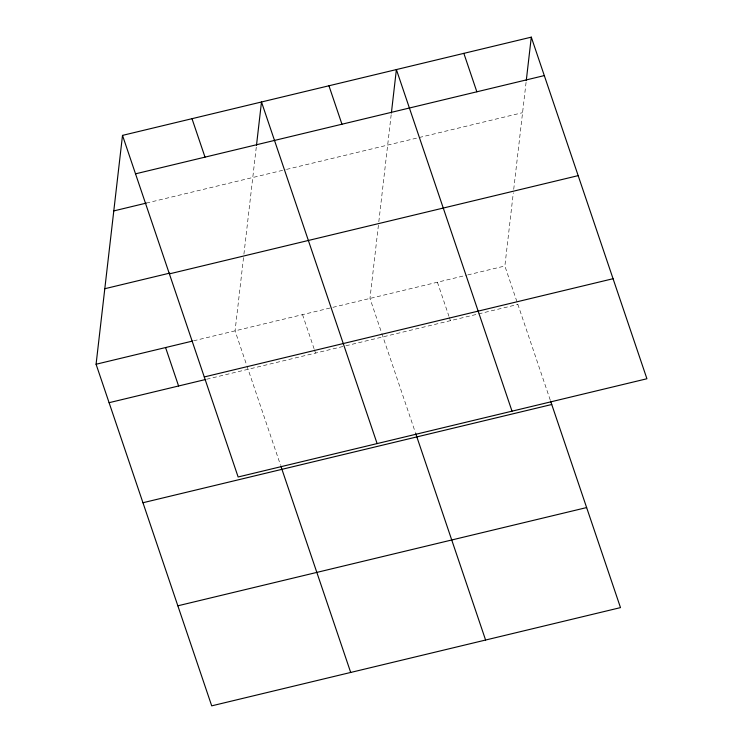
<?xml version="1.0" encoding="UTF-8"?>
<svg xmlns="http://www.w3.org/2000/svg" width="743" height="743" viewBox="0 0 743 743"><rect width="100%" height="100%" fill="white"/><g stroke="black" fill="none" stroke-linecap="round" stroke-linejoin="round"><path stroke-width="0.56" stroke-dasharray="3.71 2.79" d="M243.528 257.607L235.067 330.849L246.592 364.897M243.918 254.18L256.344 146.612M378.419 225.194L369.968 298.426L381.493 332.474M378.819 221.758L391.236 114.199M550.257 400.096L504.868 266.013L513.32 192.771M513.719 189.344L526.137 81.776M146.297 203.099L285.377 169.673M286.501 169.404L522.57 112.676M193.598 340.814L331.749 307.611M332.873 307.342L466.641 275.198M467.765 274.919L504.868 266.013M206.61 379.255L344.761 346.062M345.885 345.783L517.88 304.454M437.413 282.219L448.939 316.267M449.311 317.363L450.425 320.66M381.865 333.579L415.356 432.519M302.522 314.633L314.048 348.69M314.419 349.786L315.534 353.083M246.964 365.993L280.455 464.932"/><path stroke-width="1.11" d="M550.628 401.201L620.489 607.616L211.709 705.85L96.079 364.246L122.511 135.384L531.291 37.15L646.921 378.754L238.131 476.987L122.511 135.384M256.474 145.47L261.49 101.986L377.119 443.59M391.375 113.047L396.39 69.563L512.02 411.176M526.267 80.634L531.291 37.15M135.523 173.834L544.303 75.591M113.79 210.91L146.297 203.099M104.8 288.721L169.813 273.099M169.385 273.87L578.165 175.636M96.079 364.246L192.474 341.083M204.269 376.952L613.059 278.709M109.1 402.687L205.486 379.524M142.962 502.732L551.743 404.498M177.846 605.805L586.626 507.571M463.846 53.357L476.857 91.807M328.945 85.779L341.956 124.22M415.727 433.615L485.597 640.029M192 118.685L205.012 157.135M280.826 466.037L350.696 672.452M165.578 347.548L178.589 385.988"/></g></svg>
